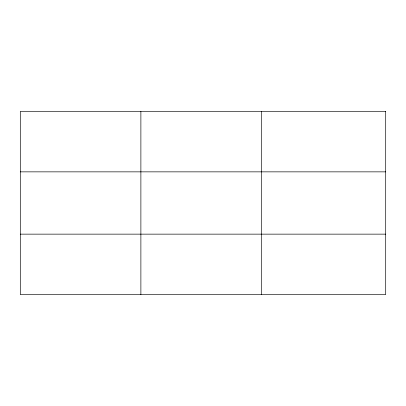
<?xml version="1.0" encoding="UTF-8"?>
<svg xmlns="http://www.w3.org/2000/svg" width="406" height="406" viewBox="0 0 406 406"><rect width="100%" height="100%" fill="white"/><g stroke="black" fill="none" stroke-linecap="round" stroke-linejoin="round"><path stroke-width="0.61" d="M140.882 111.401L140.882 294.599M261.464 111.401L261.464 294.599M20.3 171.855L385.7 171.855M20.3 234.145L385.7 234.145M385.7 111.401L385.7 294.599L20.3 294.599L20.3 111.401L385.7 111.401"/></g></svg>
